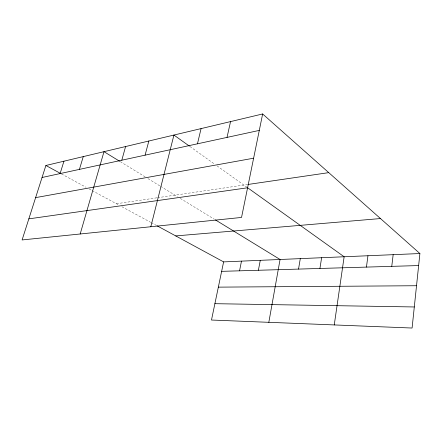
<?xml version="1.0" encoding="UTF-8"?>
<svg xmlns="http://www.w3.org/2000/svg" width="442" height="442" viewBox="0 0 442 442"><rect width="100%" height="100%" fill="white"/><g stroke="black" fill="none" stroke-linecap="round" stroke-linejoin="round"><path stroke-width="0.33" stroke-dasharray="2.21 1.66" d="M116.417 203.745L156.932 197.812M157.601 197.712L247.244 184.579M61.477 173.944L86.107 187.303M89.113 188.938L91.522 190.242M92.124 190.568L118.832 205.055M121.843 206.69L150.656 222.32M151.252 222.641L156.634 225.564M120.235 161.628L145.064 176.833M147.943 178.596L160.037 185.999M160.612 186.353L177.33 196.591M180.237 198.37L214.265 219.199M189.916 146.484L214.773 164.264M216.989 165.844L246.619 187.032"/><path stroke-width="0.66" d="M262.642 113.964L241.536 217.442L22.1 239.945L45.885 165.49L262.642 113.964L419.9 253.537L412.093 328.036L211.486 320.03L223.613 261.891L157.236 225.884M391.767 266.349L393.159 254.675M366.446 267.095L367.948 255.747M334.257 324.925L344.141 256.758L247.166 187.425M319.936 268.46L321.621 257.719M298.532 269.09L300.295 258.625M268.824 322.317L280.062 259.487L215.409 219.901M258.393 270.266L260.272 260.332M239.553 270.819L241.481 261.134M227.033 137.396L230.536 121.6M197.458 143.81L201.066 128.6M150.816 226.746L173.927 135.053L189.364 146.092M145.087 155.159L148.843 141.015M121.799 160.208L125.594 146.54M80.184 233.989L103.986 151.678L119.655 161.275M79.427 169.391L83.262 156.606M60.101 173.579L63.941 161.197M42.051 177.491L259.288 130.407M35.62 197.629L253.62 158.203M247.918 184.48L328.749 172.64M28.835 218.862L247.586 187.778M175.739 235.923L380.485 218.552M223.613 261.891L419.9 253.537M221.641 271.344L418.64 265.565M218.348 287.14L416.524 285.731M214.895 303.687L414.303 306.963M45.885 165.49L60.88 173.618"/></g></svg>
